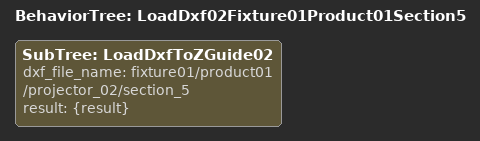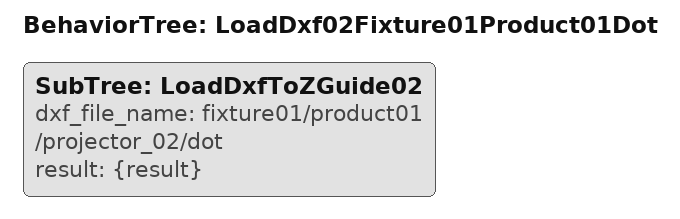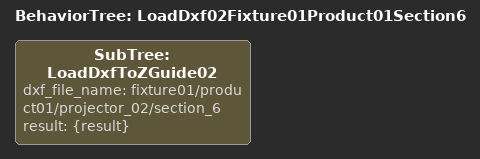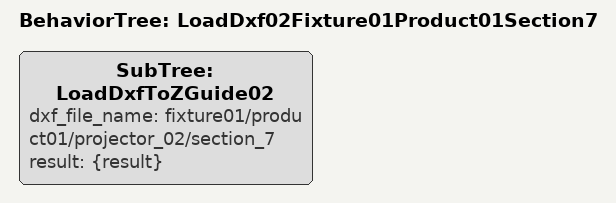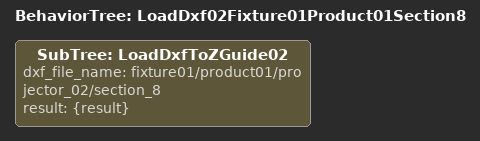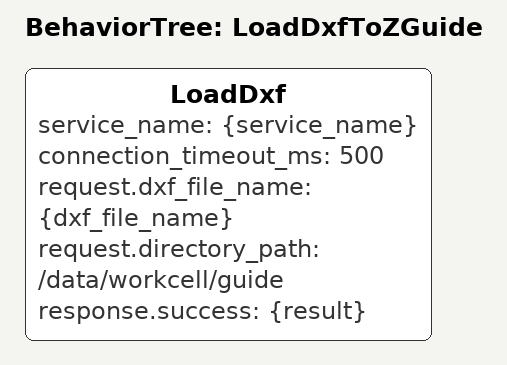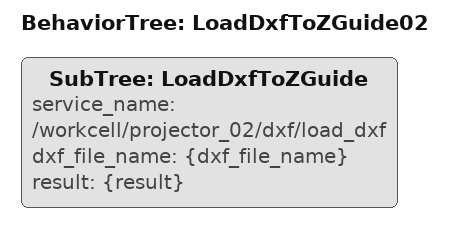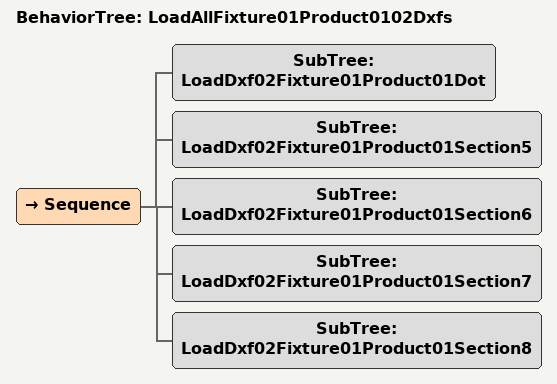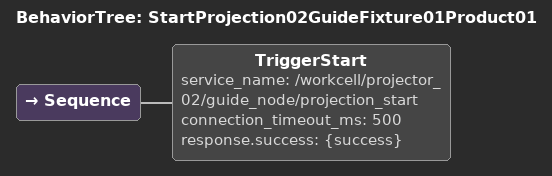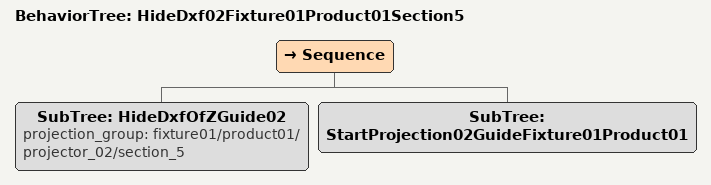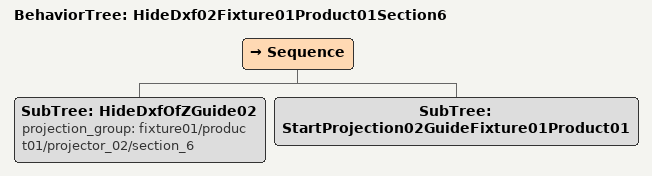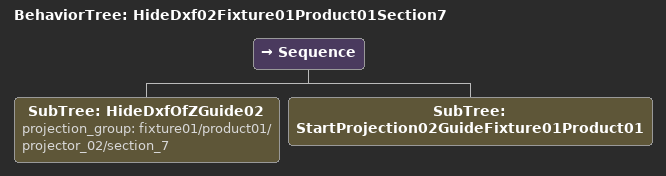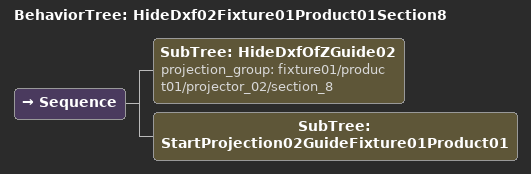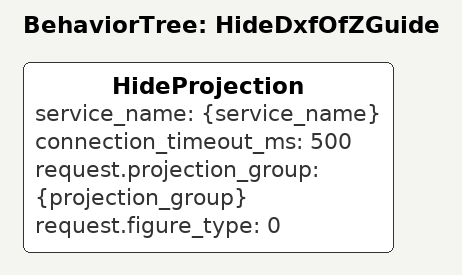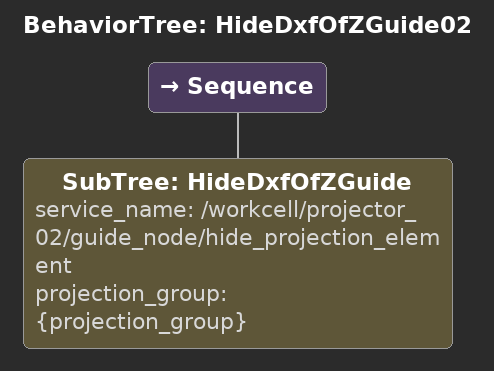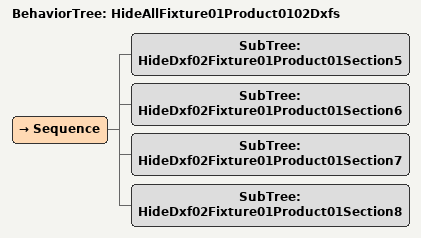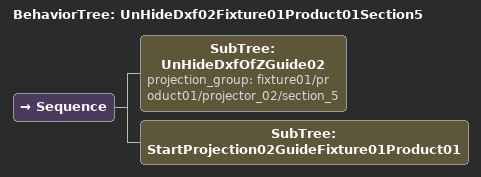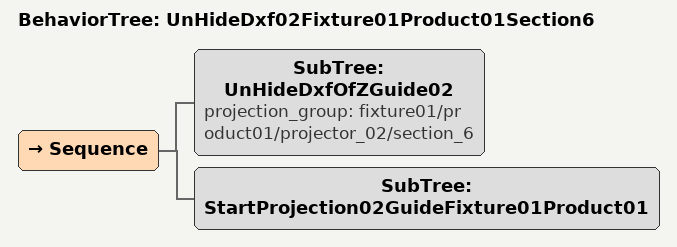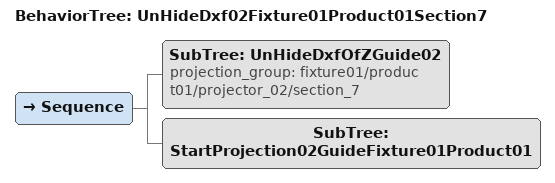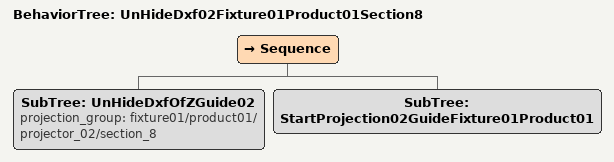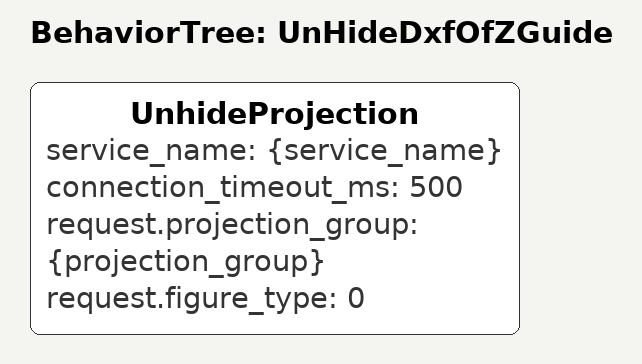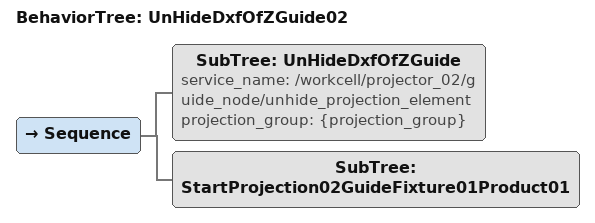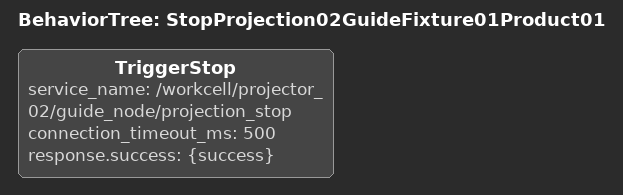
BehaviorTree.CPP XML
<root BTCPP_format="4" main_tree_to_execute="StartProjection02GuideFixture01Product01">

    <BehaviorTree ID="LoadDxf02Fixture01Product01Section5">
        <SubTree ID="LoadDxfToZGuide02"
            dxf_file_name="fixture01/product01/projector_02/section_5"
            result="{result}"
        />
    </BehaviorTree>
    <BehaviorTree ID="LoadDxf02Fixture01Product01Dot">
        <SubTree ID="LoadDxfToZGuide02"
            dxf_file_name="fixture01/product01/projector_02/dot"
            result="{result}"
        />
    </BehaviorTree>
    <BehaviorTree ID="LoadDxf02Fixture01Product01Section6">
        <SubTree ID="LoadDxfToZGuide02"
            dxf_file_name="fixture01/product01/projector_02/section_6"
            result="{result}"
        />
    </BehaviorTree>
    <BehaviorTree ID="LoadDxf02Fixture01Product01Section7">
        <SubTree ID="LoadDxfToZGuide02"
            dxf_file_name="fixture01/product01/projector_02/section_7"
            result="{result}"
        />
    </BehaviorTree>
    <BehaviorTree ID="LoadDxf02Fixture01Product01Section8">
        <SubTree ID="LoadDxfToZGuide02"
            dxf_file_name="fixture01/product01/projector_02/section_8"
            result="{result}"
        />
    </BehaviorTree>

    <BehaviorTree ID="LoadDxfToZGuide">
        <LoadDxf
            service_name="{service_name}"
            connection_timeout_ms="500"
            request.dxf_file_name="{dxf_file_name}"
            request.directory_path="/data/workcell/guide"
            response.success="{result}"
        />
    </BehaviorTree>
     <BehaviorTree ID="LoadDxfToZGuide02">

        <SubTree ID="LoadDxfToZGuide"
            service_name="/workcell/projector_02/dxf/load_dxf"
            dxf_file_name="{dxf_file_name}"
            result="{result}"
        />
    </BehaviorTree>

     <BehaviorTree ID="LoadAllFixture01Product0102Dxfs">
        <Sequence >
            <SubTree ID="LoadDxf02Fixture01Product01Dot"/>
            <SubTree ID="LoadDxf02Fixture01Product01Section5"/>
            <SubTree ID="LoadDxf02Fixture01Product01Section6"/>
            <SubTree ID="LoadDxf02Fixture01Product01Section7"/>
            <SubTree ID="LoadDxf02Fixture01Product01Section8"/>
        </Sequence >
    </BehaviorTree>

    <BehaviorTree ID="StartProjection02GuideFixture01Product01">
        <Sequence >
            <TriggerStart
                service_name="/workcell/projector_02/guide_node/projection_start"
                connection_timeout_ms="500"
                response.success="{success}"
            />

         </Sequence >
    </BehaviorTree>

     <BehaviorTree ID="HideDxf02Fixture01Product01Section5">
        <Sequence >
            <SubTree ID="HideDxfOfZGuide02"
                projection_group="fixture01/product01/projector_02/section_5"
            />
            <SubTree ID="StartProjection02GuideFixture01Product01"/>
        </Sequence >
     </BehaviorTree>
     <BehaviorTree ID="HideDxf02Fixture01Product01Section6">
        <Sequence >
            <SubTree ID="HideDxfOfZGuide02"
                projection_group="fixture01/product01/projector_02/section_6"
            />
            <SubTree ID="StartProjection02GuideFixture01Product01"/>
        </Sequence >
     </BehaviorTree>
     <BehaviorTree ID="HideDxf02Fixture01Product01Section7">
        <Sequence >
            <SubTree ID="HideDxfOfZGuide02"
                projection_group="fixture01/product01/projector_02/section_7"
            />
            <SubTree ID="StartProjection02GuideFixture01Product01"/>
        </Sequence >
     </BehaviorTree>
     <BehaviorTree ID="HideDxf02Fixture01Product01Section8">
        <Sequence >
            <SubTree ID="HideDxfOfZGuide02"
                projection_group="fixture01/product01/projector_02/section_8"
            />
            <SubTree ID="StartProjection02GuideFixture01Product01"/>
        </Sequence >
     </BehaviorTree>

     <BehaviorTree ID="HideDxfOfZGuide">
        <HideProjection
            service_name="{service_name}"
            connection_timeout_ms="500"
            request.projection_group="{projection_group}"
            request.figure_type = "0"
        />
    </BehaviorTree>
     <BehaviorTree ID="HideDxfOfZGuide02">
        <Sequence >
            <SubTree ID="HideDxfOfZGuide"
                service_name="/workcell/projector_02/guide_node/hide_projection_element"
                projection_group="{projection_group}"
            />

        </Sequence >
    </BehaviorTree>

    <BehaviorTree ID="HideAllFixture01Product0102Dxfs">
        <Sequence >
            <SubTree ID="HideDxf02Fixture01Product01Section5"/>
            <SubTree ID="HideDxf02Fixture01Product01Section6"/>
            <SubTree ID="HideDxf02Fixture01Product01Section7"/>
            <SubTree ID="HideDxf02Fixture01Product01Section8"/>
        </Sequence >
    </BehaviorTree>

     <BehaviorTree ID="UnHideDxf02Fixture01Product01Section5">
        <Sequence >
            <SubTree ID="UnHideDxfOfZGuide02"
                projection_group="fixture01/product01/projector_02/section_5"
            />
            <SubTree ID="StartProjection02GuideFixture01Product01"/>
        </Sequence >
     </BehaviorTree>
     <BehaviorTree ID="UnHideDxf02Fixture01Product01Section6">
         <Sequence >
            <SubTree ID="UnHideDxfOfZGuide02"
                projection_group="fixture01/product01/projector_02/section_6"
            />
            <SubTree ID="StartProjection02GuideFixture01Product01"/>
        </Sequence >
     </BehaviorTree>
     <BehaviorTree ID="UnHideDxf02Fixture01Product01Section7">
        <Sequence >
            <SubTree ID="UnHideDxfOfZGuide02"
                projection_group="fixture01/product01/projector_02/section_7"
            />
            <SubTree ID="StartProjection02GuideFixture01Product01"/>
        </Sequence >
     </BehaviorTree>
     <BehaviorTree ID="UnHideDxf02Fixture01Product01Section8">
        <Sequence >
            <SubTree ID="UnHideDxfOfZGuide02"
                projection_group="fixture01/product01/projector_02/section_8"
            />
            <SubTree ID="StartProjection02GuideFixture01Product01"/>
        </Sequence >
     </BehaviorTree>

     <BehaviorTree ID="UnHideDxfOfZGuide">
        <UnhideProjection
            service_name="{service_name}"
            connection_timeout_ms="500"
            request.projection_group="{projection_group}"
            request.figure_type = "0"
        />
    </BehaviorTree>
     <BehaviorTree ID="UnHideDxfOfZGuide02">
        <Sequence >
            <SubTree ID="UnHideDxfOfZGuide"
                service_name="/workcell/projector_02/guide_node/unhide_projection_element"
                projection_group="{projection_group}"
            />
            <SubTree ID="StartProjection02GuideFixture01Product01"/>
        </Sequence >
    </BehaviorTree>

     <BehaviorTree ID="StopProjection02GuideFixture01Product01">
         <TriggerStop
             service_name="/workcell/projector_02/guide_node/projection_stop"
             connection_timeout_ms="500"
             response.success="{success}"
         />

     </BehaviorTree>

</root>
